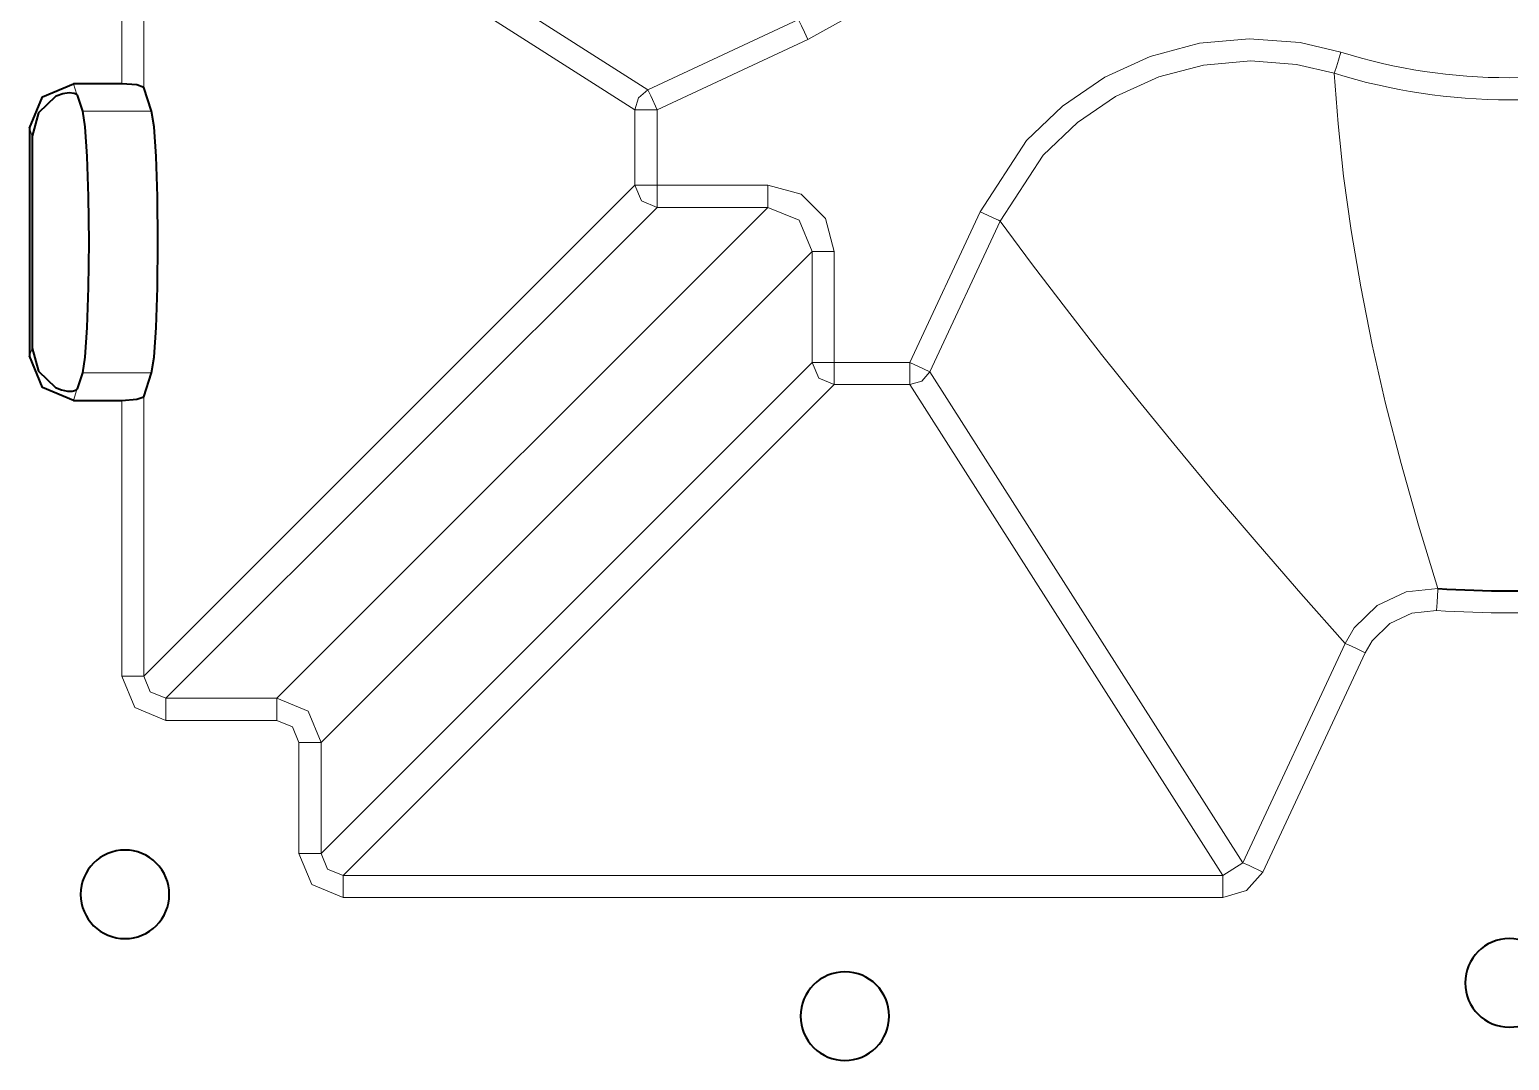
# Model space of a CAD drawing. Header units: millimetres. Extents: x 0 to 2941, y -405 to 1422.
# Drawn here: x 1132.3 to 1199.1, y 983.2 to 1029.7 of the extents above; entities that cross this region are included whole.
import ezdxf

# ---------------------------------------------------------------- set-up
doc = ezdxf.new("R2010")
doc.units = ezdxf.units.MM
doc.layers.add('FINE', color=9, linetype='Continuous')
doc.layers.add('OUTLINE', color=7, linetype='Continuous')

msp = doc.modelspace()

# ---------------------------------------------------------------- linework, layer by layer
at = {"layer": 'FINE', "lineweight": 9}
for p, q in [((1137.996, 1041.154), (1160.168, 1027.029)), ((1136.422, 1027.3), (1136.422, 1040.249)), ((1159.592, 1026.124), (1137.42, 1040.249)), ((1137.42, 1040.249), (1137.42, 1027.134)), ((1167.394, 1029.297), (1160.59, 1026.124)), ((1134.245, 1027.3), (1134.402, 1026.816)), ((1159.592, 1022.714), (1159.592, 1026.124)), ((1160.59, 1026.124), (1160.59, 1022.714)), ((1134.665, 1026.059), (1137.771, 1026.059)), ((1132.376, 1024.937), (1132.262, 1025.29)), ((1137.42, 1000.542), (1159.592, 1022.714)), ((1160.59, 1022.714), (1165.595, 1022.714)), ((1160.59, 1021.716), (1138.418, 999.544)), ((1143.423, 999.544), (1165.595, 1021.716)), ((1172, 1014.714), (1175.173, 1021.518)), ((1176.078, 1021.096), (1172.905, 1014.292)), ((1167.592, 1019.719), (1145.42, 997.547)), ((1167.592, 1014.714), (1167.592, 1019.719)), ((1168.59, 1019.719), (1168.59, 1014.714)), ((1132.262, 1015.01), (1132.376, 1015.363)), ((1137.771, 1014.241), (1134.665, 1014.241)), ((1145.42, 992.542), (1167.592, 1014.714)), ((1168.59, 1014.714), (1172, 1014.714)), ((1172.905, 1014.292), (1187.03, 992.12)), ((1134.402, 1013.484), (1134.245, 1012.999)), ((1168.59, 1013.716), (1146.418, 991.544)), ((1172, 1013.716), (1168.59, 1013.716)), ((1186.126, 991.544), (1172, 1013.716)), ((1136.422, 1000.542), (1136.422, 1012.999)), ((1137.42, 1013.166), (1137.42, 1000.542)), ((1187.03, 992.12), (1191.648, 1002.024)), ((1192.553, 1001.602), (1187.935, 991.698)), ((1138.418, 999.544), (1143.423, 999.544)), ((1143.423, 998.546), (1138.418, 998.546)), ((1144.422, 992.542), (1144.422, 997.547)), ((1145.42, 997.547), (1145.42, 992.542)), ((1186.126, 991.544), (1187.03, 992.12)), ((1146.418, 991.544), (1186.126, 991.544)), ((1186.126, 990.546), (1146.418, 990.546))]:
    msp.add_line(p, q, dxfattribs=at)
for points in [[(1174.6, 1045.583), (1175.208, 1041.796), (1175.06, 1039.552), (1174.522, 1037.301), (1173.639, 1035.234), (1172.386, 1033.29), (1170.869, 1031.632), (1169.044, 1030.211), (1167.394, 1029.297)], [(1159.592, 1026.124), (1159.749, 1026.66), (1160.168, 1027.029), (1166.972, 1030.202)], [(1167.394, 1029.297), (1167.238, 1029.632), (1167.104, 1029.919), (1167.011, 1030.119), (1166.972, 1030.202)], [(1175.173, 1021.518), (1177.27, 1024.73), (1178.889, 1026.291), (1180.801, 1027.594), (1182.845, 1028.53), (1185.08, 1029.127), (1187.317, 1029.334), (1189.623, 1029.157), (1191.46, 1028.724)], [(1191.163, 1027.77), (1189.462, 1028.172), (1187.387, 1028.336), (1185.254, 1028.144), (1183.241, 1027.612), (1181.291, 1026.725), (1179.567, 1025.556), (1178.02, 1024.072), (1176.078, 1021.096)], [(1191.46, 1028.724), (1191.35, 1028.371), (1191.256, 1028.068), (1191.19, 1027.858), (1191.163, 1027.77)], [(1191.163, 1027.77), (1191.33, 1025.49), (1191.582, 1023.12), (1191.922, 1020.664), (1192.352, 1018.126), (1192.874, 1015.508), (1193.479, 1012.862), (1194.174, 1010.144), (1194.962, 1007.358), (1195.842, 1004.505)], [(1160.59, 1026.124), (1160.3, 1026.746), (1160.168, 1027.029)], [(1160.59, 1026.124), (1159.904, 1026.124), (1159.592, 1026.124)], [(1160.59, 1022.714), (1159.904, 1022.714), (1159.592, 1022.714)], [(1165.595, 1021.716), (1160.59, 1021.716), (1159.885, 1022.009), (1159.592, 1022.714)], [(1160.59, 1022.714), (1160.59, 1022.028), (1160.59, 1021.716)], [(1165.595, 1022.714), (1167.094, 1022.313), (1168.189, 1021.217), (1168.59, 1019.719)], [(1165.595, 1022.714), (1165.595, 1022.028), (1165.595, 1021.716)], [(1167.592, 1019.719), (1167.009, 1021.133), (1165.595, 1021.716)], [(1175.173, 1021.518), (1175.508, 1021.362), (1175.795, 1021.228), (1175.995, 1021.135), (1176.078, 1021.096)], [(1191.648, 1002.024), (1189.652, 1004.283), (1187.72, 1006.512), (1185.851, 1008.709), (1184.046, 1010.875), (1182.304, 1013.01), (1180.655, 1015.077), (1179.068, 1017.113), (1177.542, 1019.12), (1176.078, 1021.096)], [(1168.59, 1019.719), (1167.904, 1019.719), (1167.592, 1019.719)], [(1168.59, 1014.714), (1167.904, 1014.714), (1167.592, 1014.714)], [(1168.59, 1013.716), (1167.886, 1014.009), (1167.592, 1014.714)], [(1168.59, 1014.714), (1168.59, 1014.028), (1168.59, 1013.716)], [(1172, 1014.714), (1172, 1014.028), (1172, 1013.716)], [(1172, 1014.714), (1172.623, 1014.424), (1172.905, 1014.292)], [(1172.905, 1014.292), (1172.537, 1013.873), (1172, 1013.716)], [(1191.648, 1002.024), (1192.059, 1002.724), (1193.091, 1003.739), (1194.402, 1004.356), (1195.842, 1004.505)], [(1195.842, 1004.505), (1195.836, 1004.413), (1195.822, 1004.194), (1195.801, 1003.877), (1195.776, 1003.509)], [(1195.776, 1003.509), (1194.669, 1003.395), (1193.662, 1002.921), (1192.869, 1002.14), (1192.553, 1001.602)], [(1191.648, 1002.024), (1191.732, 1001.985), (1191.931, 1001.892), (1192.218, 1001.758), (1192.553, 1001.602)], [(1137.42, 1000.542), (1137.108, 1000.542), (1136.422, 1000.542)], [(1138.418, 998.546), (1137.006, 999.13), (1136.422, 1000.542)], [(1137.42, 1000.542), (1137.711, 999.835), (1138.418, 999.544)], [(1138.418, 999.544), (1138.418, 999.232), (1138.418, 998.546)], [(1143.423, 999.544), (1143.423, 999.232), (1143.423, 998.546)], [(1143.423, 999.544), (1144.834, 998.958), (1145.42, 997.547)], [(1144.422, 997.547), (1144.129, 998.253), (1143.423, 998.546)], [(1145.42, 997.547), (1145.108, 997.547), (1144.422, 997.547)], [(1145.42, 992.542), (1145.108, 992.542), (1144.422, 992.542)], [(1146.418, 990.546), (1145.006, 991.13), (1144.422, 992.542)], [(1145.42, 992.542), (1145.711, 991.835), (1146.418, 991.544)], [(1187.03, 992.12), (1187.313, 991.989), (1187.935, 991.698)], [(1146.418, 991.544), (1146.418, 991.232), (1146.418, 990.546)], [(1187.935, 991.698), (1187.198, 990.858), (1186.126, 990.546)], [(1186.126, 991.544), (1186.126, 991.232), (1186.126, 990.546)]]:
    msp.add_lwpolyline(points, dxfattribs=at)
for points in [[(1191.46, 1028.724, 0.151851), (1206.674, 1028.724)], [(1191.163, 1027.77, 0.151872), (1206.97, 1027.77)], [(1195.776, 1003.509, 0.03306), (1202.357, 1003.509)]]:
    msp.add_lwpolyline(points, format="xyb", dxfattribs=at)
at = {"layer": 'OUTLINE', "lineweight": 40}
for p, q in [((1136.422, 1027.3), (1134.245, 1027.3)), ((1134.432, 1026.781), (1134.402, 1026.816)), ((1137.771, 1026.059), (1137.42, 1027.134)), ((1134.665, 1026.059), (1134.432, 1026.781)), ((1132.262, 1025.29), (1132.262, 1015.01)), ((1132.376, 1024.937), (1132.376, 1015.363)), ((1134.432, 1013.518), (1134.665, 1014.241)), ((1137.42, 1013.166), (1137.771, 1014.241)), ((1134.402, 1013.484), (1134.432, 1013.518)), ((1134.245, 1012.999), (1136.422, 1012.999))]:
    msp.add_line(p, q, dxfattribs=at)
for points in [[(1132.262, 1025.29), (1132.842, 1026.713), (1134.245, 1027.3)], [(1134.402, 1026.816), (1134.268, 1026.865), (1134.041, 1026.884), (1133.768, 1026.846), (1133.506, 1026.753), (1133.434, 1026.717)], [(1137.42, 1027.134), (1137.108, 1027.252), (1136.422, 1027.3)], [(1133.434, 1026.717), (1132.661, 1025.978), (1132.376, 1024.937)], [(1134.665, 1014.241), (1134.776, 1014.954), (1134.867, 1016.293), (1134.926, 1018.098), (1134.947, 1020.15), (1134.926, 1022.202), (1134.867, 1024.007), (1134.776, 1025.346), (1134.665, 1026.059)], [(1137.771, 1014.241), (1137.884, 1014.954), (1137.976, 1016.293), (1138.036, 1018.098), (1138.057, 1020.15), (1138.036, 1022.202), (1137.976, 1024.007), (1137.884, 1025.346), (1137.771, 1026.059)], [(1134.245, 1012.999), (1132.842, 1013.587), (1132.262, 1015.01)], [(1132.376, 1015.363), (1132.661, 1014.322), (1133.434, 1013.583)], [(1133.434, 1013.583), (1133.703, 1013.472), (1133.968, 1013.42), (1134.182, 1013.421), (1134.344, 1013.456), (1134.402, 1013.484)], [(1136.422, 1012.999), (1137.108, 1013.047), (1137.42, 1013.166)]]:
    msp.add_lwpolyline(points, dxfattribs=at)
msp.add_lwpolyline([(1195.842, 1004.505, 0.033096), (1202.291, 1004.505)], format="xyb", dxfattribs=at)
for points in [[(1134.567, 990.69, 0.414201), (1136.567, 988.69, 0.414226), (1138.567, 990.69, 0.414226), (1136.567, 992.69, 0.414201)], [(1197.067, 986.691, 0.414201), (1199.067, 984.69, 0.414226), (1201.067, 986.691, 0.414226), (1199.067, 988.69, 0.414201)], [(1167.067, 985.19, 0.414214), (1169.067, 983.19, 0.414226), (1171.067, 985.19, 0.414201), (1169.067, 987.19, 0.414214)]]:
    msp.add_lwpolyline(points, format="xyb", close=True, dxfattribs=at)

doc.saveas('drawing.dxf')
